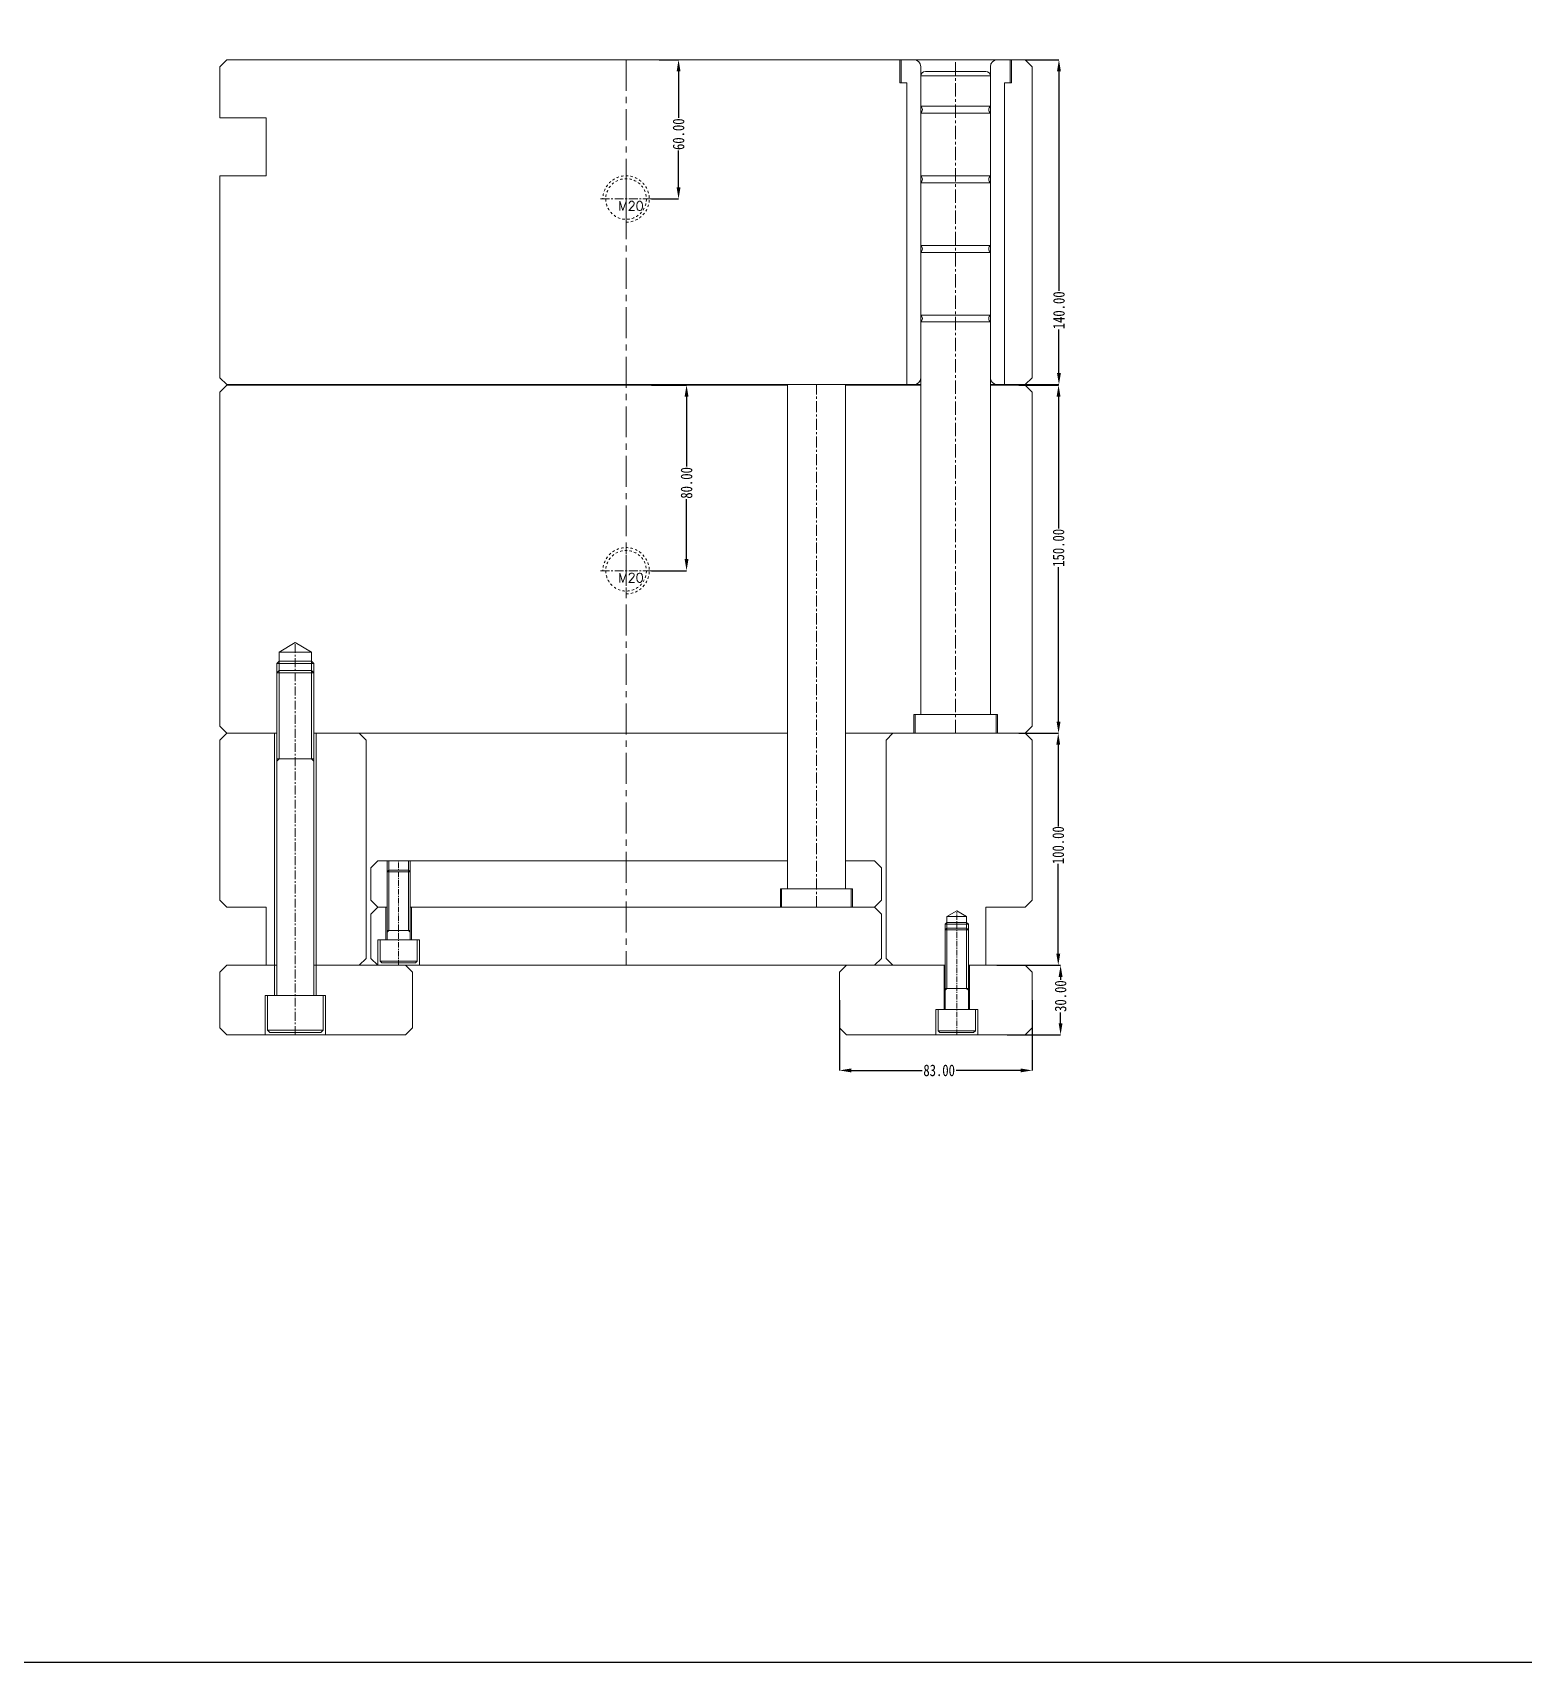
# Model space of a CAD drawing. Header units: millimetres. Extents: x 4 to 4769, y -754 to 1427.
# Drawn here: x 646 to 1289, y -754 to -51 of the extents above; entities that cross this region are included whole.
import ezdxf

# ---------------------------------------------------------------- set-up
doc = ezdxf.new("R2010")
doc.units = ezdxf.units.MM
doc.header["$LTSCALE"] = 16.335
doc.header["$PDMODE"] = 3
doc.header["$PDSIZE"] = 0.3125
doc.linetypes.add('CENTER', pattern=[0.6, 0.375, -0.075, 0.075, -0.075])
doc.linetypes.add('HIDDEN', pattern=[0.2, 0.1, -0.1])
doc.layers.get('0').update_dxf_attribs({"linetype": 'CONTINUOUS'})
doc.layers.get('Defpoints').update_dxf_attribs({"linetype": 'CONTINUOUS'})
doc.layers.add('moldbase', color=7, linetype='CONTINUOUS', lineweight=20)
doc.layers.add('screw', color=33, linetype='CONTINUOUS', lineweight=13)
doc.styles.get("Standard").update_dxf_attribs({"font": 'txt', "width": 0.8})
doc.styles.add('TXT', font='txt.shx', dxfattribs={"bigfont": 'gbcbig.shx'})
doc.dimstyles.get("Standard").update_dxf_attribs({"dimtxt": 0.15625, "dimasz": 0.1875, "dimexe": 0.125, "dimexo": 0.0625, "dimtad": 0, "dimtih": 1, "dimtoh": 1, "dimdsep": 46, "dimtxsty": 'Standard', "dimcen": 0.09, "dimadec": 0, "dimazin": 0, "dimtp": 0.01, "dimtm": 0.01, "dimtfac": 1, "dimtofl": 0, "dimtmove": 0, "dimatfit": 3, "dimfxl": 0, "dimtolj": 1, "dimarcsym": 0})

# ---------------------------------------------------------------- blocks, each defined once
blk = doc.blocks.new('screw_m20_g')
at = {"layer": 'screw', "color": 1, "linetype": 'CENTER', "ltscale": 0.621977}
for p, q in [((0, -11), (0, 11)), ((-11, 0), (11, 0))]:
    blk.add_line(p, q, dxfattribs=at)
at = {"layer": 'screw', "color": 33, "linetype": 'HIDDEN', "ltscale": 0.621977}
blk.add_circle((0, 0), 8.75, dxfattribs=at)
at = {"layer": 'screw', "color": 92, "linetype": 'HIDDEN', "ltscale": 0.621977}
blk.add_arc((0, 0), 10, 270, 180, dxfattribs=at)
at = {"layer": 'screw', "color": 6, "style": 'TXT'}
blk.add_text('M20', height=4, dxfattribs=at).set_placement((-3.4, -5))
blk = doc.blocks.new('*D20')
at = {"color": 4, "lineweight": -2, "transparency": 16777216}
for p, q in [((913.16, -203.31), (928.22, -203.31)), ((928.22, -208.31), (928.22, -238.44)), ((928.22, -278.31), (928.22, -252.44)), ((913.16, -283.31), (928.22, -283.31))]:
    blk.add_line(p, q, dxfattribs=at)
at = {"color": 4, "transparency": 16777216}
for points in [[(927.39, -208.31), (929.05, -208.31), (928.22, -203.31)], [(927.39, -278.31), (929.05, -278.31), (928.22, -283.31)]]:
    blk.add_solid(points, dxfattribs=at)
at = {"layer": 'Defpoints', "color": 0, "transparency": 16777216}
for p in [(913.16, -203.31), (928.22, -203.31), (913.16, -283.31)]:
    blk.add_point(p, dxfattribs=at)
at = {"color": 6, "transparency": 16777216, "insert": (928.22, -245.44), "char_height": 5, "attachment_point": 5, "rotation": 90}
blk.add_mtext('\\A1;80.00', dxfattribs=at)
blk = doc.blocks.new('*D21')
at = {"color": 4, "lineweight": -2, "transparency": 16777216}
for p, q in [((1071.33, -203.31), (1088.5, -203.31)), ((1088.5, -208.31), (1088.5, -265.1)), ((1088.5, -348.31), (1088.5, -281.77)), ((1071.33, -353.31), (1088.5, -353.31))]:
    blk.add_line(p, q, dxfattribs=at)
at = {"color": 4, "transparency": 16777216}
for points in [[(1087.67, -208.31), (1089.34, -208.31), (1088.5, -203.31)], [(1087.67, -348.31), (1089.34, -348.31), (1088.5, -353.31)]]:
    blk.add_solid(points, dxfattribs=at)
at = {"layer": 'Defpoints', "color": 0, "transparency": 16777216}
for p in [(1071.33, -203.31), (1071.33, -353.31), (1088.5, -353.31)]:
    blk.add_point(p, dxfattribs=at)
at = {"color": 6, "transparency": 16777216, "insert": (1088.5, -273.43), "char_height": 5, "attachment_point": 5, "rotation": 90}
blk.add_mtext('\\A1;150.00', dxfattribs=at)
blk = doc.blocks.new('*D22')
at = {"color": 4, "lineweight": -2, "transparency": 16777216}
for p, q in [((1074.16, -63.11), (1088.67, -63.11)), ((1088.67, -68.11), (1088.67, -162.75)), ((1088.67, -198.11), (1088.67, -179.42)), ((1074.16, -203.11), (1088.67, -203.11))]:
    blk.add_line(p, q, dxfattribs=at)
at = {"color": 4, "transparency": 16777216}
for points in [[(1087.84, -68.11), (1089.5, -68.11), (1088.67, -63.11)], [(1087.84, -198.11), (1089.5, -198.11), (1088.67, -203.11)]]:
    blk.add_solid(points, dxfattribs=at)
at = {"layer": 'Defpoints', "color": 0, "transparency": 16777216}
for p in [(1074.16, -63.11), (1074.16, -203.11), (1088.67, -203.11)]:
    blk.add_point(p, dxfattribs=at)
at = {"color": 6, "transparency": 16777216, "insert": (1088.67, -171.09), "char_height": 5, "attachment_point": 5, "rotation": 90}
blk.add_mtext('\\A1;140.00', dxfattribs=at)
blk = doc.blocks.new('*D23')
at = {"color": 4, "lineweight": -2, "transparency": 16777216}
for p, q in [((1071.33, -353.31), (1088.37, -353.31)), ((1088.37, -358.31), (1088.37, -393.55)), ((1088.37, -448.31), (1088.37, -409.55)), ((1061.91, -453.31), (1088.37, -453.31))]:
    blk.add_line(p, q, dxfattribs=at)
at = {"color": 4, "transparency": 16777216}
for points in [[(1087.54, -358.31), (1089.21, -358.31), (1088.37, -353.31)], [(1087.54, -448.31), (1089.21, -448.31), (1088.37, -453.31)]]:
    blk.add_solid(points, dxfattribs=at)
at = {"layer": 'Defpoints', "color": 0, "transparency": 16777216}
for p in [(1071.33, -353.31), (1061.91, -453.31), (1088.37, -453.31)]:
    blk.add_point(p, dxfattribs=at)
at = {"color": 6, "transparency": 16777216, "insert": (1088.37, -401.55), "char_height": 5, "attachment_point": 5, "rotation": 90}
blk.add_mtext('\\A1;100.00', dxfattribs=at)
blk = doc.blocks.new('*D24')
at = {"color": 4, "lineweight": -2, "transparency": 16777216}
for p, q in [((1070.17, -453.31), (1089.38, -453.31)), ((1089.38, -458.31), (1089.38, -459.59)), ((1089.38, -478.31), (1089.38, -473.59)), ((1066.39, -483.31), (1089.38, -483.31))]:
    blk.add_line(p, q, dxfattribs=at)
at = {"color": 4, "transparency": 16777216}
for points in [[(1088.54, -458.31), (1090.21, -458.31), (1089.38, -453.31)], [(1088.54, -478.31), (1090.21, -478.31), (1089.38, -483.31)]]:
    blk.add_solid(points, dxfattribs=at)
at = {"layer": 'Defpoints', "color": 0, "transparency": 16777216}
for p in [(1070.17, -453.31), (1066.39, -483.31), (1089.38, -483.31)]:
    blk.add_point(p, dxfattribs=at)
at = {"color": 6, "transparency": 16777216, "insert": (1089.38, -466.59), "char_height": 5, "attachment_point": 5, "rotation": 90}
blk.add_mtext('\\A1;30.00', dxfattribs=at)
blk = doc.blocks.new('*D25')
at = {"color": 4, "lineweight": -2, "transparency": 16777216}
for p, q in [((994.16, -468.31), (994.16, -498.61)), ((1077.16, -468.31), (1077.16, -498.61)), ((999.16, -498.61), (1029.73, -498.61)), ((1072.16, -498.61), (1044.4, -498.61))]:
    blk.add_line(p, q, dxfattribs=at)
at = {"color": 4, "transparency": 16777216}
for points in [[(999.16, -497.77), (999.16, -499.44), (994.16, -498.61)], [(1072.16, -497.77), (1072.16, -499.44), (1077.16, -498.61)]]:
    blk.add_solid(points, dxfattribs=at)
at = {"layer": 'Defpoints', "color": 0, "transparency": 16777216}
for p in [(994.16, -468.31), (1077.16, -468.31), (994.16, -498.61)]:
    blk.add_point(p, dxfattribs=at)
at = {"color": 6, "transparency": 16777216, "insert": (1037.06, -498.61), "char_height": 5, "attachment_point": 5}
blk.add_mtext('\\A1;83.00', dxfattribs=at)
blk = doc.blocks.new('*D86')
at = {"color": 4, "lineweight": -2, "transparency": 16777216}
for p, q in [((916.35, -63.11), (924.78, -63.11)), ((924.78, -68.11), (924.78, -88.2)), ((924.78, -118.11), (924.78, -102.2)), ((913.16, -123.11), (924.78, -123.11))]:
    blk.add_line(p, q, dxfattribs=at)
at = {"color": 4, "transparency": 16777216}
for points in [[(923.95, -68.11), (925.62, -68.11), (924.78, -63.11)], [(923.95, -118.11), (925.62, -118.11), (924.78, -123.11)]]:
    blk.add_solid(points, dxfattribs=at)
at = {"layer": 'Defpoints', "color": 0, "transparency": 16777216}
for p in [(916.35, -63.11), (924.78, -63.11), (913.16, -123.11)]:
    blk.add_point(p, dxfattribs=at)
at = {"color": 6, "transparency": 16777216, "insert": (924.78, -95.2), "char_height": 5, "attachment_point": 5, "rotation": 90}
blk.add_mtext('\\A1;60.00', dxfattribs=at)

msp = doc.modelspace()

# ---------------------------------------------------------------- linework, layer by layer
msp.add_lwpolyline([(4.13, 1427.118), (4768.873, 1427.118), (4768.873, -753.683), (4.13, -753.683)], close=True)
at = {"layer": 'moldbase'}
for p, q in [((730.157, -63.115), (727.157, -66.115)), ((1074.157, -63.115), (730.157, -63.115)), ((1020.157, -73.115), (1020.157, -63.115)), ((1020.657, -73.115), (1020.657, -63.115)), ((1067.657, -73.115), (1067.657, -63.115)), ((1068.157, -73.115), (1068.157, -63.115)), ((1074.157, -63.115), (1077.157, -66.115)), ((727.157, -66.115), (727.157, -88.115)), ((1029.157, -66.115), (1029.157, -200.115)), ((1029.157, -345.315), (1029.157, -70.115)), ((1029.157, -70.115), (1059.157, -70.115)), ((1031.157, -68.115), (1057.157, -68.115)), ((1059.157, -66.115), (1059.157, -200.115)), ((1059.157, -70.115), (1059.157, -345.315)), ((1077.157, -66.115), (1077.157, -200.115)), ((1023.157, -73.115), (1020.157, -73.115)), ((1023.157, -203.115), (1023.157, -73.115)), ((1065.157, -73.115), (1068.157, -73.115)), ((1065.157, -203.115), (1065.157, -73.115)), ((1029.157, -83.115), (1059.157, -83.115)), ((727.157, -88.115), (747.157, -88.115)), ((747.157, -88.115), (747.157, -113.115)), ((1029.157, -86.115), (1059.157, -86.115)), ((747.157, -113.115), (727.157, -113.115)), ((727.157, -113.115), (727.157, -200.115)), ((1029.157, -113.115), (1059.157, -113.115)), ((1029.157, -116.115), (1059.157, -116.115)), ((1029.157, -143.115), (1059.157, -143.115)), ((1029.157, -146.115), (1059.157, -146.115)), ((1029.157, -173.115), (1059.157, -173.115)), ((1029.157, -176.115), (1059.157, -176.115)), ((727.157, -200.115), (730.157, -203.115)), ((730.157, -203.315), (727.157, -206.315)), ((1029.157, -203.115), (730.157, -203.115)), ((971.657, -203.315), (730.157, -203.315)), ((971.657, -420.315), (971.657, -203.115)), ((996.657, -420.315), (996.657, -203.115)), ((1029.157, -203.315), (996.657, -203.315)), ((1074.157, -203.115), (1059.157, -203.115)), ((1074.157, -203.315), (1059.157, -203.315)), ((1077.157, -200.115), (1074.157, -203.115)), ((1074.157, -203.315), (1077.157, -206.315)), ((727.157, -206.315), (727.157, -350.315)), ((1077.157, -206.315), (1077.157, -350.315)), ((752.657, -318.315), (759.657, -314.273)), ((759.657, -314.273), (766.657, -318.315)), ((752.657, -326.315), (752.657, -318.315)), ((752.657, -318.315), (766.657, -318.315)), ((766.657, -318.315), (766.657, -326.315)), ((751.657, -327.315), (752.657, -326.315)), ((751.657, -466.315), (751.657, -327.315)), ((752.657, -326.315), (766.657, -326.315)), ((766.657, -326.315), (767.657, -327.315)), ((767.657, -466.315), (767.657, -327.315)), ((727.157, -350.315), (730.157, -353.315)), ((1026.157, -353.315), (1026.157, -345.315)), ((1026.157, -345.315), (1062.157, -345.315)), ((1026.657, -353.315), (1026.657, -345.315)), ((1061.657, -353.315), (1061.657, -345.315)), ((1062.157, -345.315), (1062.157, -353.315)), ((1077.157, -350.315), (1074.157, -353.315)), ((730.157, -353.315), (727.157, -356.315)), ((727.157, -356.315), (727.157, -425.315)), ((751.657, -353.315), (730.157, -353.315)), ((750.657, -353.315), (750.657, -466.315)), ((971.657, -353.315), (767.657, -353.315)), ((768.657, -466.315), (768.657, -353.315)), ((787.157, -353.315), (790.157, -356.315)), ((790.157, -356.315), (790.157, -450.315)), ((1074.157, -353.315), (996.657, -353.315)), ((1017.157, -353.315), (1014.157, -356.315)), ((1014.157, -356.315), (1014.157, -450.315)), ((1074.157, -353.315), (1077.157, -356.315)), ((1077.157, -356.315), (1077.157, -425.315)), ((751.657, -364.315), (767.657, -364.315)), ((795.157, -408.315), (792.157, -411.315)), ((792.157, -411.315), (792.157, -425.315)), ((971.657, -408.315), (795.157, -408.315)), ((799.157, -413.065), (799.907, -412.315)), ((799.157, -442.315), (799.157, -413.065)), ((799.907, -412.315), (799.907, -408.315)), ((799.907, -412.315), (808.407, -412.315)), ((808.407, -412.315), (808.407, -408.315)), ((808.407, -412.315), (809.157, -413.065)), ((809.157, -442.315), (809.157, -413.065)), ((1009.157, -408.315), (996.657, -408.315)), ((1009.157, -408.315), (1012.157, -411.315)), ((1012.157, -411.315), (1012.157, -425.315)), ((968.657, -428.315), (968.657, -420.315)), ((968.657, -420.315), (999.657, -420.315)), ((969.157, -428.315), (969.157, -420.315)), ((999.157, -420.315), (999.157, -428.315)), ((999.657, -420.315), (999.657, -428.315)), ((727.157, -425.315), (730.157, -428.315)), ((730.157, -428.315), (747.157, -428.315)), ((747.157, -428.315), (747.157, -453.315)), ((792.157, -425.315), (795.157, -428.315)), ((795.157, -428.315), (792.157, -431.315)), ((799.157, -428.315), (795.157, -428.315)), ((798.657, -428.315), (798.657, -442.315)), ((1009.157, -428.315), (809.157, -428.315)), ((809.657, -442.315), (809.657, -428.315)), ((1012.157, -425.315), (1009.157, -428.315)), ((1009.157, -428.315), (1012.157, -431.315)), ((1074.157, -428.315), (1057.157, -428.315)), ((1057.157, -428.315), (1057.157, -453.315)), ((1077.157, -425.315), (1074.157, -428.315)), ((792.157, -431.315), (792.157, -450.315)), ((1012.157, -431.315), (1012.157, -450.315)), ((1040.407, -432.315), (1044.657, -429.861)), ((1040.407, -437.315), (1040.407, -432.315)), ((1040.407, -432.315), (1048.907, -432.315)), ((1044.657, -429.861), (1048.907, -432.315)), ((1048.907, -432.315), (1048.907, -437.315)), ((795.157, -453.315), (795.157, -442.315)), ((795.157, -442.315), (813.157, -442.315)), ((796.157, -451.565), (796.157, -442.315)), ((796.157, -442.315), (812.157, -442.315)), ((799.157, -438.315), (809.157, -438.315)), ((812.157, -442.315), (812.157, -451.565)), ((813.157, -442.315), (813.157, -453.315)), ((1039.657, -438.065), (1040.407, -437.315)), ((1039.657, -472.315), (1039.657, -438.065)), ((1040.407, -437.315), (1048.907, -437.315)), ((1048.907, -437.315), (1049.657, -438.065)), ((1049.657, -472.315), (1049.657, -438.065)), ((730.157, -453.315), (727.157, -456.315)), ((727.157, -456.315), (727.157, -480.315)), ((751.657, -453.315), (730.157, -453.315)), ((1039.657, -453.315), (767.657, -453.315)), ((790.157, -450.315), (787.157, -453.315)), ((792.157, -450.315), (795.157, -453.315)), ((796.907, -452.315), (796.157, -451.565)), ((796.157, -451.565), (812.157, -451.565)), ((796.907, -452.315), (811.407, -452.315)), ((807.157, -453.315), (810.157, -456.315)), ((810.157, -456.315), (810.157, -480.315)), ((812.157, -451.565), (811.407, -452.315)), ((997.157, -453.315), (994.157, -456.315)), ((994.157, -456.315), (994.157, -480.315)), ((1012.157, -450.315), (1009.157, -453.315)), ((1014.157, -450.315), (1017.157, -453.315)), ((1039.157, -453.315), (1039.157, -472.315)), ((1074.157, -453.315), (1049.657, -453.315)), ((1050.157, -472.315), (1050.157, -453.315)), ((1074.157, -453.315), (1077.157, -456.315)), ((1077.157, -456.315), (1077.157, -480.315)), ((1039.657, -463.315), (1049.657, -463.315)), ((746.657, -483.315), (746.657, -466.315)), ((746.657, -466.315), (772.657, -466.315)), ((747.657, -481.315), (747.657, -466.315)), ((747.657, -466.315), (771.657, -466.315)), ((771.657, -466.315), (771.657, -481.315)), ((772.657, -466.315), (772.657, -483.315)), ((1035.657, -483.315), (1035.657, -472.315)), ((1035.657, -472.315), (1053.657, -472.315)), ((1036.657, -481.565), (1036.657, -472.315)), ((1036.657, -472.315), (1052.657, -472.315)), ((1052.657, -472.315), (1052.657, -481.565)), ((1053.657, -472.315), (1053.657, -483.315)), ((727.157, -480.315), (730.157, -483.315)), ((807.157, -483.315), (730.157, -483.315)), ((748.657, -482.315), (747.657, -481.315)), ((747.657, -481.315), (771.657, -481.315)), ((748.657, -482.315), (770.657, -482.315)), ((771.657, -481.315), (770.657, -482.315)), ((810.157, -480.315), (807.157, -483.315)), ((994.157, -480.315), (997.157, -483.315)), ((1074.157, -483.315), (997.157, -483.315)), ((1037.407, -482.315), (1036.657, -481.565)), ((1036.657, -481.565), (1052.657, -481.565)), ((1037.407, -482.315), (1051.907, -482.315)), ((1052.657, -481.565), (1051.907, -482.315)), ((1077.157, -480.315), (1074.157, -483.315))]:
    msp.add_line(p, q, dxfattribs=at)
at = {"layer": 'moldbase', "color": 1, "linetype": 'CENTER', "ltscale": 2.176921}
msp.add_line((902.157, -63.115), (902.157, -453.315), dxfattribs=at)
at = {"layer": 'moldbase', "color": 1, "linetype": 'CENTER', "ltscale": 0.932966}
msp.add_line((1044.157, -353.315), (1044.157, -63.115), dxfattribs=at)
at = {"layer": 'moldbase', "color": 1, "linetype": 'CENTER', "ltscale": 0.777472}
msp.add_line((984.157, -428.315), (984.157, -203.115), dxfattribs=at)
at = {"layer": 'moldbase', "color": 1, "linetype": 'CENTER', "ltscale": 0.621977}
msp.add_line((759.657, -483.315), (759.657, -314.273), dxfattribs=at)
at = {"layer": 'moldbase', "color": 92}
for p, q in [((751.657, -323.315), (752.657, -322.315)), ((752.657, -322.315), (766.657, -322.315)), ((766.657, -322.315), (767.657, -323.315)), ((751.657, -327.315), (751.657, -323.315)), ((751.657, -323.315), (767.657, -323.315)), ((751.657, -327.315), (767.657, -327.315)), ((752.657, -364.315), (752.657, -326.315)), ((766.657, -364.315), (766.657, -326.315)), ((767.657, -323.315), (767.657, -327.315)), ((751.657, -365.315), (752.657, -364.315)), ((766.657, -364.315), (767.657, -365.315)), ((799.157, -413.065), (799.157, -408.315)), ((799.157, -413.065), (809.157, -413.065)), ((799.907, -438.315), (799.907, -412.315)), ((808.407, -438.315), (808.407, -412.315)), ((809.157, -413.065), (809.157, -408.315)), ((1039.657, -435.565), (1040.407, -434.815)), ((1040.407, -434.815), (1048.907, -434.815)), ((1048.907, -434.815), (1049.657, -435.565)), ((799.157, -439.065), (799.907, -438.315)), ((808.407, -438.315), (809.157, -439.065)), ((1039.657, -438.065), (1039.657, -435.565)), ((1039.657, -435.565), (1049.657, -435.565)), ((1039.657, -438.065), (1049.657, -438.065)), ((1040.407, -463.315), (1040.407, -437.315)), ((1048.907, -463.315), (1048.907, -437.315)), ((1049.657, -435.565), (1049.657, -438.065)), ((1039.657, -464.065), (1040.407, -463.315)), ((1048.907, -463.315), (1049.657, -464.065))]:
    msp.add_line(p, q, dxfattribs=at)
at = {"layer": 'moldbase', "color": 1, "linetype": 'CENTER', "ltscale": 0.388736}
for p, q in [((804.157, -453.315), (804.157, -408.315)), ((1044.657, -483.315), (1044.657, -429.861))]:
    msp.add_line(p, q, dxfattribs=at)
at = {"layer": 'moldbase'}
for centre, radius, start, end in [((1026.157, -66.115), 3, 0, 90), ((1062.157, -66.115), 3, 90, 180), ((1031.157, -70.115), 2, 90, 180), ((1057.157, -70.115), 2, 0, 90), ((1027.834, -84.615), 2, 311.4098, 48.590317), ((1060.48, -84.615), 2, 131.409608, 228.590469), ((1027.834, -114.615), 2, 311.4098, 48.590317), ((1060.48, -114.615), 2, 131.409608, 228.590469), ((1027.834, -144.615), 2, 311.4098, 48.590317), ((1060.48, -144.615), 2, 131.409608, 228.590469), ((1027.834, -174.615), 2, 311.4098, 48.590317), ((1060.48, -174.615), 2, 131.409608, 228.590469), ((1026.157, -200.115), 3, 270, 0), ((1062.157, -200.115), 3, 180, 270)]:
    msp.add_arc(centre, radius, start, end, dxfattribs=at)

# ---------------------------------------------------------------- block references
at = {"layer": 'screw'}
for p in [(902.157, -123.115), (902.157, -283.315)]:
    msp.add_blockref('screw_m20_g', p, dxfattribs=at)

# ---------------------------------------------------------------- dimensions: what is measured, and where the dimension line sits
for base, p1, p2, picture, middle in [((924.782, -63.115), (913.157, -123.115), (916.351, -63.115), '*D86', (924.782, -95.2)), ((1088.671, -203.115), (1074.157, -63.115), (1074.157, -203.115), '*D22', (1088.671, -171.086)), ((928.22, -203.315), (913.157, -283.315), (913.157, -203.315), '*D20', (928.22, -245.441)), ((1088.503, -353.315), (1071.325, -203.315), (1071.325, -353.315), '*D21', (1088.503, -273.433)), ((1088.375, -453.315), (1071.325, -353.315), (1061.907, -453.315), '*D23', (1088.375, -401.554)), ((1089.376, -483.315), (1070.165, -453.315), (1066.386, -483.315), '*D24', (1089.376, -466.595))]:
    dim = msp.add_linear_dim(base=base, p1=p1, p2=p2, angle=90, dimstyle='Standard', override={"dimtxt": 5, "dimasz": 5, "dimexe": 0, "dimexo": 0, "dimgap": 0, "dimtih": 0, "dimtoh": 0, "dimzin": 0, "dimcen": 0, "dimclrd": 4, "dimclre": 4, "dimclrt": 6, "dimtp": 0, "dimtm": 0, "dimtzin": 0})
    dim.commit()
    dim.dimension.update_dxf_attribs({"geometry": picture, "text_midpoint": middle, "dimtype": 160})
dim = msp.add_linear_dim(base=(994.157, -498.606), p1=(1077.157, -468.315), p2=(994.157, -468.315), dimstyle='Standard', override={"dimtxt": 5, "dimasz": 5, "dimexe": 0, "dimexo": 0, "dimgap": 0, "dimtih": 0, "dimtoh": 0, "dimzin": 0, "dimcen": 0, "dimclrd": 4, "dimclre": 4, "dimclrt": 6, "dimtp": 0, "dimtm": 0, "dimtzin": 0})
dim.commit()
dim.dimension.update_dxf_attribs({"geometry": '*D25', "text_midpoint": (1037.063, -498.606), "dimtype": 160})

doc.saveas('drawing.dxf')
